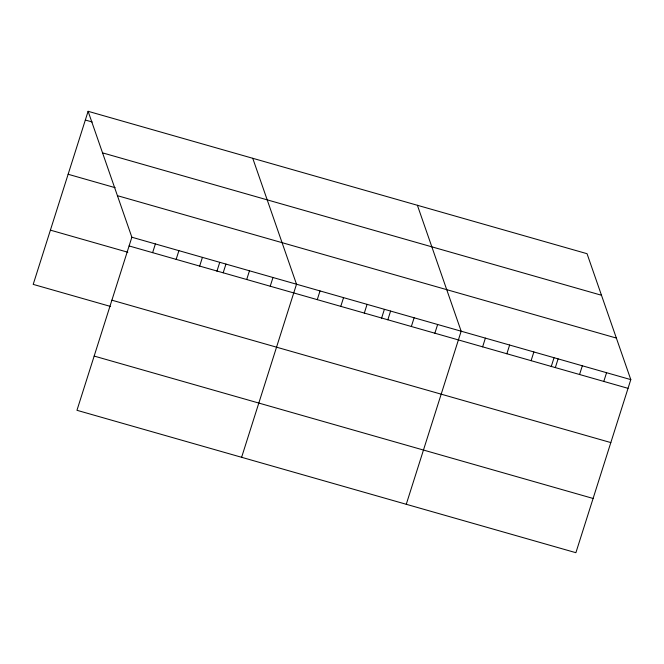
<?xml version="1.0" encoding="UTF-8"?>
<svg xmlns="http://www.w3.org/2000/svg" width="664" height="664" viewBox="0 0 664 664"><rect width="100%" height="100%" fill="white"/><g stroke="black" fill="none" stroke-linecap="round" stroke-linejoin="round"><path stroke-width="1" d="M88.105 111.303L131.862 237.231L76.958 410.302L575.895 552.697L630.8 379.617L587.042 253.698L88.105 111.303L33.2 284.383L110.622 306.477M152.62 252.66L155.384 243.937M176.143 259.375L178.906 250.652M199.656 266.09L202.429 257.366M216.921 271.252L219.718 262.429M223.179 272.796L225.951 264.081M246.701 279.511L249.473 270.787M270.223 286.226L272.987 277.502M241.613 457.297L296.509 284.217L252.752 158.289M317.267 299.655L320.031 290.932M340.79 306.361L343.554 297.638M364.312 313.076L367.076 304.353M381.568 318.239L384.365 309.416M387.834 319.791L390.598 311.067M411.348 326.505L414.12 317.782M434.87 333.212L437.642 324.497M406.26 504.283L461.165 331.203L417.399 205.284M482.628 346.84L485.392 338.125M506.864 353.763L509.628 345.039M531.1 360.676L533.864 351.953M551.211 366.652L554.008 357.83M555.328 367.59L558.1 358.867M579.564 374.504L582.328 365.789M603.8 381.426L606.564 372.703M85.341 120.026L92.196 121.985M102.546 152.861L601.484 295.248M68.135 174.267L115.171 187.688M117.42 195.672L616.358 338.067M131.862 237.231L630.8 379.617M129.098 245.946L628.036 388.34M50.406 230.142L127.828 252.237M111.892 300.186L610.83 442.581M94.163 356.07L593.101 498.456"/></g></svg>
